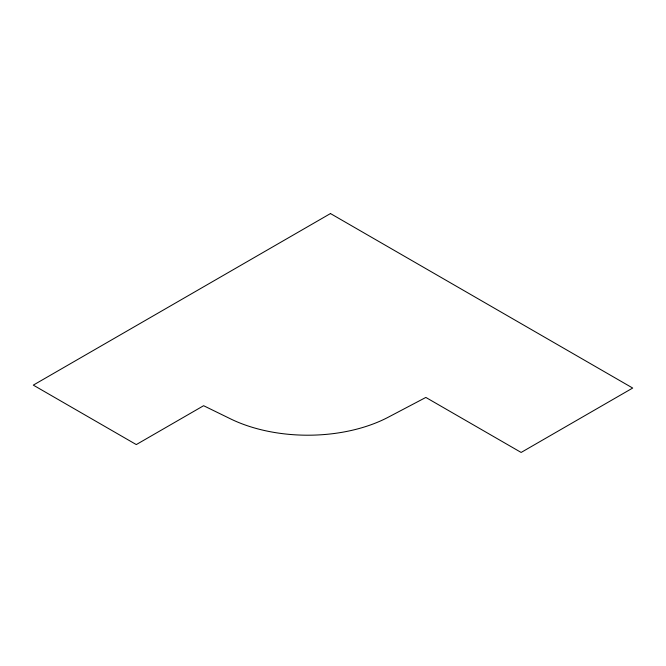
<?xml version="1.0" encoding="UTF-8"?>
<svg xmlns="http://www.w3.org/2000/svg" width="666" height="666" viewBox="0 0 666 666"><rect width="100%" height="100%" fill="white"/><g stroke="black" fill="none" stroke-linecap="round" stroke-linejoin="round"><path stroke-width="1" d="M330.469 213.553L33.3 385.123L136.289 444.58L203.613 405.711L230.586 418.889A119.522 69.006 0 0 0 388.286 417.199L425.849 397.435L521.145 452.447L632.7 388.045L330.469 213.553"/></g></svg>
